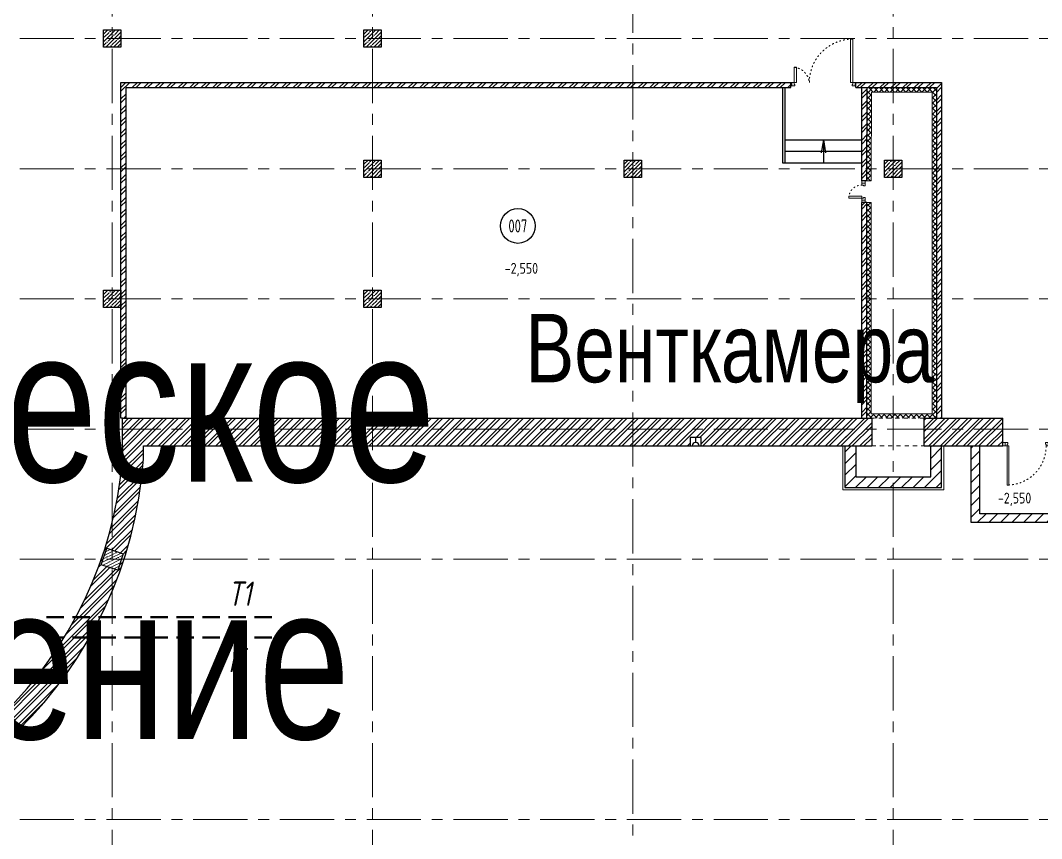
# Model space of a CAD drawing. Header units: millimetres. Extents: x -248073 to 8952771, y -150083 to 710860.
# Drawn here: x 21453 to 44994, y -69044 to -50186 of the extents above; entities that cross this region are included whole.
import ezdxf
from ezdxf import colors
from ezdxf.entities.mleader import LeaderData, LeaderLine
from ezdxf.enums import TextEntityAlignment as Align
from ezdxf.math import Vec2, Vec3

# ---------------------------------------------------------------- set-up
doc = ezdxf.new("R2018")
doc.units = ezdxf.units.MM
for name, pattern in [('ACAD_ISO03W100', [30, 12, -18]), ('CENTER', [2, 1.25, -0.25, 0.25, -0.25]), ('HIDDEN', [6, 4, -2]), ('Штрих', [6.350000000000002, 3.175000000000001, -3.175000000000001])]:
    doc.linetypes.add(name, pattern=pattern)
for name, color, linetype, lineweight in [('АР штриховка стен', 250, 'Continuous', 9), ('АР_Двери', 5, 'Continuous', 18), ('АР_Колонны', 5, 'Continuous', 30), ('АР_Колонны Штрих', 250, 'Continuous', 5), ('АР_Маркер экспликации', 239, 'Continuous', 13), ('АР_МосжилНии_Стены', 202, 'Continuous', 30), ('АР_Номер помещения', 1, 'Continuous', 25), ('АР_Оси', 193, 'Continuous', 9), ('АР_Отметки', 250, 'Continuous', 15), ('АР_Перегородки кирпич', 244, 'Continuous', 30), ('АР_Перегородки_кирпич_Штрих', 244, 'Continuous', 5), ('АР_Сети', 250, 'Continuous', 30), ('АР_Сущ Несущая стена', 202, 'Continuous', 30), ('АР_Утеплитель', 250, 'Continuous', 9), ('АР_Штриховка кирпич', 250, 'Continuous', 9), ('АР_Штриховка монолит', 250, 'Continuous', 9), ('Подвал', 250, 'Continuous', 30)]:
    doc.layers.add(name, color=color, linetype=linetype, lineweight=lineweight)
doc.layers.add('АР_Названия помещений', color=124, linetype='Continuous', lineweight=5, plot=False)
doc.styles.add('ISOCPEUR', font='', dxfattribs={"width": 0.7})
doc.styles.get("Standard").update_dxf_attribs({"font": 'arial.ttf'})
doc.styles.add('М2', font='isocpeui.ttf', dxfattribs={"width": 0.8})
doc.styles.get('ISOCPEUR').set_extended_font_data('ISOCPEUR')
pattern_1 = [(45, (-951809.7116612458, -10778.82302626967), (-132.5825214724777, 132.5825214724777), []), (45, (-951721.3233137458, -10778.82302626967), (-132.5825214724777, 132.5825214724777), [])]

# ---------------------------------------------------------------- blocks, each defined once
blk = doc.blocks.new('*U269')
at = {"color": 8}
for points in [[(-55, -80), (-55, 0), (-115, 0), (-115, -40), (-100, -40), (-100, -80), (-55, -80)], [(0, 0), (0, -80), (-55, -80), (-55, 0), (0, 0)], [(-1100, -1.70530256582424e-13), (-1100, -80.00000000000017), (-1045, -80.00000000000017), (-1045, -1.70530256582424e-13), (-1100, -1.70530256582424e-13)], [(-1045, -80.00000000000017), (-1045, -1.70530256582424e-13), (-985, -1.70530256582424e-13), (-985, -40.00000000000017), (-1000, -40.00000000000017), (-1000, -80.00000000000017), (-1045, -80.00000000000017)]]:
    blk.add_lwpolyline(points, dxfattribs=at)
blk.add_lwpolyline([(-100, -80), (-99.99999999999989, -980), (-139.9999999999999, -980), (-140, -80)], close=True, dxfattribs=at)
at = {"color": 8, "linetype": 'ACAD_ISO03W100', "ltscale": 3}
blk.add_arc((-100, -80), 900.0000000000003, 180, 270, dxfattribs=at)
blk = doc.blocks.new('*U334')
at = {"color": 8}
for points in [[(0, 0), (0, -80), (55, -80), (55, 0), (0, 0)], [(55, -80), (55, 0), (115, 0), (115, -40), (100, -40), (100, -80), (55, -80)], [(445, -79.99999999999982), (445, 1.84741111297626e-13), (385, 1.84741111297626e-13), (385, -39.99999999999982), (400, -39.99999999999982), (400, -79.99999999999982), (445, -79.99999999999982)], [(500, 1.84741111297626e-13), (500, -79.99999999999982), (445, -79.99999999999982), (445, 1.84741111297626e-13), (500, 1.84741111297626e-13)]]:
    blk.add_lwpolyline(points, dxfattribs=at)
blk.add_lwpolyline([(100, -80), (100.0000000000003, -380), (140.0000000000003, -380), (140, -80)], close=True, dxfattribs=at)
at = {"color": 8, "linetype": 'ACAD_ISO03W100', "ltscale": 3}
blk.add_arc((100, -80), 300.0000000000001, 270, 7.016709298534877e-15, dxfattribs=at)
blk = doc.blocks.new('*U299')
at = {"layer": 'АР_Номер помещения', "color": 8}
blk.add_circle((-19676.31627047091, 194.2580602677858), 400, dxfattribs=at)
at = {"color": 8, "style": 'ISOCPEUR', "width": 0.7, "flags": 1}
blk.add_attdef('КАТЕГОРИЯ', (-499.1655280450395, -2092.186355050572), '', height=250, dxfattribs=at)
at = {"layer": 'АР_Номер помещения', "color": 8, "style": 'ISOCPEUR', "width": 0.7}
blk.add_attdef('НОМЕР_ПОМЕЩЕНИЯ', text='', height=300, dxfattribs=at).set_placement((-19676.31627047382, 194.2580602677858), align=Align.MIDDLE_CENTER)
blk = doc.blocks.new('*U300')
at = {"color": 8, "style": 'ISOCPEUR', "width": 0.7, "flags": 1}
blk.add_attdef('КАТЕГОРИЯ', (-499.1655280450395, -2092.186355050572), '', height=250, dxfattribs=at)
at = {"layer": 'АР_Номер помещения', "color": 8, "style": 'ISOCPEUR', "width": 0.7}
blk.add_attdef('НОМЕР_ПОМЕЩЕНИЯ', text='', height=300, dxfattribs=at).set_placement((-11974.07101150777, -849.2380251303753), align=Align.MIDDLE_CENTER)
blk = doc.blocks.new('_DotSmall')
at = {"color": 8, "linetype": 'ByBlock', "const_width": 0.5}
blk.add_lwpolyline([(-0.0625, 0, 1), (0.0625, 0, 1)], format="xyb", close=True, dxfattribs=at)
blk = doc.blocks.new('Полуторная_на лестницу')
at = {"color": 8}
for points in [[(75.00000000005775, 79.9999999999709), (75.00000000005798, 1079.999999999971), (124.8572721536036, 1079.999999999971), (124.8572721536034, 79.9999999999709)], [(1375.142727846512, 430.0000000000291), (1375.142727846512, 80), (1425.000000000058, 80), (1425.000000000058, 430.0000000000291)]]:
    blk.add_lwpolyline(points, close=True, dxfattribs=at)
for points in [[(5.775291356258094e-11, 0), (5.775291356258094e-11, 80), (20.00000000005775, 80), (20.00000000005775, 0), (5.775291356258094e-11, 0)], [(20.00000000005775, 80), (20.00000000005775, 0), (90.00000000005775, 0), (90.00000000005775, 30), (75.00000000005775, 30), (75.00000000005775, 80), (20.00000000005775, 80)], [(1480.000000000058, 80), (1480.000000000058, 0), (1410.000000000058, 0), (1410.000000000058, 30), (1425.000000000058, 30), (1425.000000000058, 80), (1480.000000000058, 80)], [(1500.000000000058, 0), (1500.000000000058, 80), (1480.000000000058, 80), (1480.000000000058, 0), (1500.000000000058, 0)]]:
    blk.add_lwpolyline(points, dxfattribs=at)
at = {"color": 8, "linetype": 'ACAD_ISO03W100', "ltscale": 3}
for centre, radius, start, end in [((75.00000000005775, 80), 1000, 0, 90), ((1465.395385690272, 39.60461430981795), 392.4797375066257, 95.90754327289797, 174.0924567271067)]:
    blk.add_arc(centre, radius, start, end, dxfattribs=at)

msp = doc.modelspace()

# ---------------------------------------------------------------- hatches: boundary and pattern name
at = {"layer": 'АР_Колонны Штрих', "ltscale": 100}
h = msp.add_hatch(dxfattribs=at)
h.set_pattern_fill('ANSI35', color=8, scale=500)
h.set_pattern_definition([(45, (-933682.1608732027, -10533.52534616733), (-88.38834764831844, 88.38834764831844), []), (45, (-933593.7725257027, -10533.52534616733), (-88.38834764831844, 88.38834764831844), [156.25, -31.25, 0, -31.25])])
h.paths.add_polyline_path([(23769.93839202879, -50405), (23369.93839202879, -50405), (23369.93839202879, -50805), (23769.93839202879, -50805)])
h = msp.add_hatch(dxfattribs=at)
h.set_pattern_fill('ANSI35', color=8, scale=500)
h.set_pattern_definition([(45, (-927682.1608732027, -10533.52534616733), (-88.38834764831844, 88.38834764831844), []), (45, (-927593.7725257027, -10533.52534616733), (-88.38834764831844, 88.38834764831844), [156.25, -31.25, 0, -31.25])])
h.paths.add_polyline_path([(29769.93839202891, -50405), (29369.93839202891, -50405), (29369.93839202891, -50805), (29769.93839202891, -50805)])
h = msp.add_hatch(dxfattribs=at)
h.set_pattern_fill('ANSI35', color=8, scale=500)
h.set_pattern_definition([(45, (-927682.1608732027, -13533.52534616733), (-88.38834764831844, 88.38834764831844), []), (45, (-927593.7725257027, -13533.52534616733), (-88.38834764831844, 88.38834764831844), [156.25, -31.25, 0, -31.25])])
h.paths.add_polyline_path([(29769.93839202891, -53405.00000000003), (29369.93839202891, -53405.00000000003), (29369.93839202891, -53805.00000000001), (29769.93839202891, -53805.00000000001)])
h = msp.add_hatch(dxfattribs=at)
h.set_pattern_fill('ANSI35', color=8, scale=500)
h.set_pattern_definition([(45, (-921682.1608732027, -13533.52534616733), (-88.38834764831844, 88.38834764831844), []), (45, (-921593.7725257027, -13533.52534616733), (-88.38834764831844, 88.38834764831844), [156.25, -31.25, 0, -31.25])])
h.paths.add_polyline_path([(35769.93839202891, -53405.00000000003), (35369.93839202891, -53405.00000000003), (35369.93839202891, -53805.00000000001), (35769.93839202891, -53805.00000000001)])
h = msp.add_hatch(dxfattribs=at)
h.set_pattern_fill('ANSI35', color=8, scale=500)
h.set_pattern_definition([(45, (-915682.1608732027, -13533.52534616733), (-88.38834764831844, 88.38834764831844), []), (45, (-915593.7725257027, -13533.52534616733), (-88.38834764831844, 88.38834764831844), [156.25, -31.25, 0, -31.25])])
h.paths.add_polyline_path([(41769.93839202903, -53405.00000000003), (41369.93839202903, -53405.00000000003), (41369.93839202903, -53805.00000000001), (41769.93839202903, -53805.00000000001)])
h = msp.add_hatch(dxfattribs=at)
h.set_pattern_fill('ANSI35', color=8, scale=500)
h.set_pattern_definition([(45, (-933682.1608732027, -16533.52534616733), (-88.38834764831844, 88.38834764831844), []), (45, (-933593.7725257027, -16533.52534616733), (-88.38834764831844, 88.38834764831844), [156.25, -31.25, 0, -31.25])])
h.paths.add_polyline_path([(23769.93839202879, -56405.00000000001), (23369.93839202879, -56405.00000000001), (23369.93839202879, -56805), (23769.93839202879, -56805)])
h = msp.add_hatch(dxfattribs=at)
h.set_pattern_fill('ANSI35', color=8, scale=500)
h.set_pattern_definition([(45, (-927682.1608732027, -16533.52534616733), (-88.38834764831844, 88.38834764831844), []), (45, (-927593.7725257027, -16533.52534616733), (-88.38834764831844, 88.38834764831844), [156.25, -31.25, 0, -31.25])])
h.paths.add_polyline_path([(29769.93839202891, -56405.00000000001), (29369.93839202891, -56405.00000000001), (29369.93839202891, -56805), (29769.93839202891, -56805)])
h = msp.add_hatch(dxfattribs=at)
h.set_pattern_fill('ANSI35', color=8, scale=500, angle=161.5398319781508)
h.set_pattern_definition([(206.5398319781508, (918877.2445607446, -403723.9413526353), (55.8524828572085, -111.8279936272007), []), (206.5398319781508, (918793.4043226431, -403695.9535972973), (55.8524828572085, -111.8279936272007), [156.25, -31.25, 0, -31.25])])
h.paths.add_polyline_path([(23316.90052764391, -62731.37974199827), (23696.31813402695, -62858.03786438497), (23822.97625641368, -62478.6202580019), (23443.55865003064, -62351.96213561521)])
at = {"layer": 'АР_Перегородки_кирпич_Штрих', "ltscale": 100}
h = msp.add_hatch(dxfattribs=at)
h.set_pattern_fill('ANSI32', color=8, scale=500)
h.set_pattern_definition([(45, (331452.7443843869, -175205.6824583525), (-132.5825214724777, 132.5825214724777), []), (45, (331541.1327318869, -175205.6824583525), (-132.5825214724777, 132.5825214724777), [])])
h.paths.add_polyline_path([(42689.93839202903, -51615.73339461122), (41569.93839202903, -51615.73339461122), (41569.93839202903, -51735.73339461122), (42569.93839202903, -51735.73339461122), (42569.43234969804, -53605.00000000004), (42689.42550905928, -53605.00000000004)])
h.paths.add_polyline_path([(42689.42550905928, -53605.00000000004), (42569.43234969804, -53605.00000000004), (42568.63901396323, -56535.49791518113), (42569.93839202897, -59355.00000000001), (42687.94301442133, -59355.00000000001), (42688.65203359601, -56655.49791518113)])
h.paths.add_polyline_path([(40715.8531012818, -51615.73339461122), (40715.8531012818, -51735.73339461123), (40849.93839202903, -51735.73339461122), (40849.42361549905, -53880.2278825572), (40969.42361549917, -53880.2278825572), (40969.93839202903, -51735.73339461122), (41569.93839202903, -51735.73339461122), (41569.93839202903, -51615.73339461122)])
h.paths.add_polyline_path([(23889.58952615072, -59209.34632406733), (23890.88827476144, -51735.76194830812), (39215.8531012818, -51735.73339461122), (39215.8531012818, -51615.73339461122), (23770.88828739279, -51615.73339461122), (23769.58829250315, -59209.34632406733)])
h.paths.add_polyline_path([(23769.68488859042, -58783.3348878151), (23809.58890932694, -58783.33488781509), (23809.58890932688, -58743.33488781507), (23769.69160435884, -58743.33488781509)], flags=16)
h.paths.add_polyline_path([(23889.58890932699, -59213.40898542883), (23769.66809916944, -59213.40898542885), (23769.58890932699, -59355.00000000455), (23889.58890932682, -59355.00000000003)])
h = msp.add_hatch(dxfattribs=at)
h.set_pattern_fill('ANSI32', color=8, scale=500)
h.set_pattern_definition([(45, (346742.0095184791, -175205.6824583525), (-132.5825214724777, 132.5825214724777), []), (45, (346830.3978659791, -175205.6824583525), (-132.5825214724777, 132.5825214724777), [])])
h.paths.add_polyline_path([(40969.0742211098, -56605.00000000004), (40849.15289845463, -56605.00000000004), (40849.15289845463, -59355), (40968.63901396323, -59355)])
h.paths.add_polyline_path([(40969.34717861953, -54880.22788255721), (40969.15289845451, -54880.22788255721), (40969.15289845451, -56605.00000000004), (40968.97827169433, -56605.00069428631), (40969.32752521464, -54880.25685424528), (40969.42361549917, -54880.22788255721), (40969.34717861953, -54880.22788255721), (40969.0742211098, -56605.00000000004), (40969.15289845451, -56605.00000000004), (40969.15289845451, -54380.22788255721), (40849.15289845463, -54380.2278825572), (40849.15289845463, -56605.00000000004), (40969.0742211098, -56605.00000000004)])
at = {"layer": 'АР_Утеплитель', "ltscale": 100}
h = msp.add_hatch(dxfattribs=at)
h.set_pattern_fill('ANSI37', color=8, scale=700, angle=270)
h.set_pattern_definition([(315, (76882.0833035761, 924864.4772547435), (61.87184335382292, 61.8718433538229), []), (44.99999999999999, (76882.0833035761, 924864.4772547435), (-61.87184335382289, 61.87184335382292), [])])
h.paths.add_polyline_path([(40969.49762524705, -53880.25191494013), (40969.93839203124, -51735.73339461125), (42569.27557201491, -51735.60373385559), (42568.63901396323, -59355), (40968.63901396323, -59355), (40969.56485946471, -54380.22792245694), (41069.28822961467, -54380.25609310769), (41068.60527574271, -59255), (42468.67275218369, -59255), (42469.8427077012, -51835.61680893804), (41069.796230615, -51835.71358029559), (41069.35546383221, -53880.23210062447)])
at = {"layer": 'АР_Штриховка кирпич', "ltscale": 100}
h = msp.add_hatch(dxfattribs=at)
h.set_pattern_fill('ANSI32', color=8, scale=500)
h.set_pattern_definition(pattern_1)
h.paths.add_polyline_path([(23822.97625641362, -62478.6202580019), (23780.78785882768, -62605.00000000001), (23569.93839202879, -62605), (23569.93839202879, -62394.1505332012)])
h.paths.add_polyline_path([(23359.08892522991, -62605), (23443.55865003058, -62351.96213561519), (23569.93839202879, -62394.15053320116), (23569.93839202879, -62605.00000000001)])
h.paths.add_polyline_path([(23696.31813402695, -62858.03786438495), (23569.93839202868, -62815.84946679896), (23569.93839202879, -62604.99999999999), (23780.78785882774, -62604.99999999999)])
h.paths.add_polyline_path([(23569.93839202879, -62815.849466799), (23316.90052764385, -62731.37974199824), (23359.08892522985, -62605), (23569.93839202885, -62605)])
edge = h.paths.add_edge_path()
edge.add_line((24674.93839202879, -59355.00000000444), (23804.93839202856, -59354.99999989175))
edge.add_arc((-1130362.658515156, -59825.00000091475), 1154167.692603855, -0.023331979608315123, 0.023331979695626615, ccw=False)
edge.add_arc((14520.70423172874, -59541.48346722224), 9314.761999561275, 321.6827198932687, 355.3599948240872, ccw=False)
edge.add_line((21828.96787875588, -65316.78203734069), (22365.5418389932, -65446.74347826313))
edge.add_arc((14568.18742090522, -59600.01325977159), 9745.921719832271, 323.1361487127608, 355.9107374150291)
edge.add_line((24289.29762499087, -60295.00000001938), (24289.29762499133, -59995.00000001233))
edge.add_line((24289.29762499133, -59995.00000001233), (24674.93839202879, -59995.00000000007))
edge.add_line((24674.93839202879, -59995.00000000007), (24674.93839202879, -59355.00000000444))
h = msp.add_hatch(dxfattribs=at)
h.set_pattern_fill('ANSI32', color=8, scale=500)
h.set_pattern_definition(pattern_1)
h.paths.add_polyline_path([(37145.09972947289, -59795.44545824011), (37145.09972947289, -59995.00000000007), (40500.08836819127, -59995.00000000009), (40500.08836819127, -59355.00000000009), (24621.99876716465, -59355.00000000006), (24621.99876716465, -59995.00000000006), (36894.7770545847, -59995.00000000007), (36894.7770545847, -59795.44545824009)])
h = msp.add_hatch(dxfattribs=at)
h.set_pattern_fill('ANSI32', color=8, scale=500)
h.set_pattern_definition(pattern_1)
h.paths.add_polyline_path([(41077.43839247915, -59995.0000000001), (41077.43839247903, -59355.00000000006), (40474.93839202879, -59355.00000000006), (40474.93839202879, -59995.00000000009)])
h.paths.add_polyline_path([(42287.43839202879, -59355.00000000007), (42287.43839278666, -59995.00000000013), (44099.93839202879, -59995.00000000012), (44099.93839202879, -59355.00000000009)])
h = msp.add_hatch(dxfattribs=at)
h.set_pattern_fill('ANSI32', color=8, scale=500)
h.set_pattern_definition([(45, (-951676.6640748574, -10382.89108911529), (-132.5825214724777, 132.5825214724777), []), (45, (-951588.2757273574, -10382.89108911529), (-132.5825214724777, 132.5825214724777), [])])
h.paths.add_polyline_path([(17959.81722265633, -72830.00000000006), (17449.81722265633, -73340.00000000006), (17449.81722265627, -75490), (15729.97333646892, -75490), (15729.97333646897, -76269.99999999994), (17060.00828091055, -76270), (17060.00828091044, -81990.32754838857), (17569.93839202845, -81990.32754838857), (17569.93839202856, -76270.00000000006), (20569.93839202868, -76270), (20569.97333646903, -78048.57383975643), (21079.97333646787, -78048.57383975643), (21079.9733364681, -75759.84456707793), (17959.81722265627, -75760)])
h.paths.add_polyline_path([(17569.93839202856, -68394.18086616776), (17569.93839202856, -68605.00000000001), (17359.11925819627, -68605), (17316.95505756541, -68478.51113691751)], flags=16)
h.paths.add_polyline_path([(17696.42725511111, -68352.01666553691), (17780.7575258608, -68605.00000000004), (17569.93839202856, -68605.00000000003), (17569.93839202856, -68394.18086616778)], flags=16)
h.paths.add_polyline_path([(17569.93839202862, -68815.81913383231), (17443.44952894608, -68857.98333446315), (17359.11925819633, -68605.00000000004), (17569.93839202862, -68605.00000000001)], flags=16)
h.paths.add_polyline_path([(17569.93839202856, -68815.81913383228), (17569.93839202856, -68605.00000000001), (17780.7575258608, -68605), (17822.92172649171, -68731.4888630825)], flags=16)
h.paths.add_polyline_path([(14640.90340292477, -70651.30850444443), (14829.81722265651, -70651.30850444443), (14829.81722265651, -71731.19346267534), (14640.90340292483, -71731.19346267532)], flags=17)
edge = h.paths.add_edge_path()
edge.add_line((14319.81722265616, -70586.30850444445), (14640.90340292471, -70586.30850444443))
edge.add_line((14640.90340292471, -70586.30850444443), (14640.90340292477, -71796.19346267532))
edge.add_line((14640.90340292477, -71796.19346267532), (14319.81722265627, -71796.19346267536))
edge.add_line((14319.81722265627, -71796.19346267536), (14319.81722265645, -76270.19269853603))
edge.add_line((14319.81722265645, -76270.19269853603), (15730.04670647875, -76269.96330422716))
edge.add_line((15730.04670647875, -76269.96330422716), (15729.8999664592, -75490.03669577278))
edge.add_line((15729.8999664592, -75490.03669577278), (15099.81722265633, -75490.11930699048))
edge.add_line((15099.81722265633, -75490.11930699047), (15099.81722265633, -73340.00000000001))
edge.add_line((15099.81722265633, -73340.00000000003), (17449.81722265633, -73340.00000000004))
edge.add_line((17449.81722265633, -73340.00000000006), (17959.81722265633, -72830.00000000006))
edge.add_line((17959.81722265633, -72830.00000000006), (14830.24560804118, -72830.00000000004))
edge.add_line((14830.24560804118, -72830.00000000003), (14829.81722265633, -69329.73895656693))
edge.add_line((14829.81722265633, -69329.73895656693), (15129.81722269184, -69329.73895656486))
edge.add_arc((14568.18742090551, -59600.01325977144), 9745.92171983219, 273.3036233390724, 293.0807652531338)
edge.add_arc((14568.18742090487, -59600.01325977076), 9745.92171983306, 293.0807652531357, 323.7250383778538)
edge.add_line((22425.22199879348, -65366.29436729374), (21832.51272751827, -65312.29343024905))
edge.add_arc((14520.70423180622, -59541.48346732218), 9314.761999438475, 273.74937375992903, 321.7179014208314, ccw=False)
edge.add_line((15129.81722265633, -68836.30850443614), (14829.81722279027, -68836.30850444452))
edge.add_line((14829.81722279027, -68836.30850444452), (14829.81722265633, -68605.00000000001))
edge.add_line((14829.81722265633, -68605.00000000001), (14319.81722265616, -68605.00000000001))
edge.add_line((14319.81722265616, -68605.00000000001), (14319.81722265616, -70586.30850444445))
at = {"layer": 'АР_Штриховка монолит', "ltscale": 100}
h = msp.add_hatch(dxfattribs=at)
h.set_pattern_fill('ANSI31', color=8, scale=1500)
h.set_pattern_definition([(45, (346742.0095184791, -175205.6824583525), (-132.5825214724777, 132.5825214724777), [])])
h.paths.add_polyline_path([(42439.93839202879, -60703.39829048979), (40709.93839202879, -60703.39829048979), (40709.93839202879, -59994.99999999999), (40459.93839202879, -59994.99999999999), (40459.93839202879, -60953.39829048979), (42689.93839202879, -60953.39829048984), (42689.93839202879, -59995.00000000004), (42439.93839202879, -59994.99999999999)])
h = msp.add_hatch(dxfattribs=at)
h.set_pattern_fill('ANSI31', color=8, scale=1500)
h.set_pattern_definition([(45, (346742.0095184791, -175365.6824583525), (-132.5825214724777, 132.5825214724777), [])])
h.paths.add_polyline_path([(43570.69169898075, -61555.00000000001), (43570.69169898075, -59995.00000000001), (43370.69169898075, -59995.00000000001), (43370.69169898075, -61755.00000000001), (46160.69169898075, -61755.00000000001), (46160.69169898075, -61555.00000000001)])

# ---------------------------------------------------------------- linework, layer by layer
at = {"layer": 'АР штриховка стен', "color": 8, "ltscale": 100}
msp.add_line((38898.38502799161, -51615.73339461122), (38898.38502799172, -51615.73339461123), dxfattribs=at)
at = {"layer": 'АР_Колонны', "color": 8, "ltscale": 100}
for points in [[(23369.93839202879, -50405), (23769.93839202879, -50405), (23769.93839202879, -50805), (23369.93839202879, -50805)], [(29369.93839202891, -50405), (29769.93839202891, -50405), (29769.93839202891, -50805), (29369.93839202891, -50805)], [(29369.93839202891, -53405.00000000003), (29769.93839202891, -53405.00000000003), (29769.93839202891, -53805), (29369.93839202891, -53805)], [(35369.93839202891, -53405.00000000003), (35769.93839202891, -53405.00000000003), (35769.93839202891, -53805), (35369.93839202891, -53805)], [(41369.93839202903, -53405.00000000003), (41769.93839202903, -53405.00000000003), (41769.93839202903, -53805), (41369.93839202903, -53805)], [(23369.93839202879, -56405.00000000001), (23769.93839202879, -56405.00000000001), (23769.93839202879, -56805), (23369.93839202879, -56805)], [(29369.93839202891, -56405.00000000001), (29769.93839202891, -56405.00000000001), (29769.93839202891, -56805), (29369.93839202891, -56805)], [(23696.31813402695, -62858.03786438497), (23316.90052764391, -62731.37974199827), (23443.55865003064, -62351.96213561521), (23822.97625641368, -62478.6202580019)]]:
    msp.add_lwpolyline(points, close=True, dxfattribs=at)
at = {"layer": 'АР_МосжилНии_Стены', "color": 8, "ltscale": 100}
for p, q in [((23804.93839202879, -59355.00000000004), (24674.93839202879, -59355.00000000003)), ((23804.93839202885, -59995.00000000003), (23804.93839202879, -59355.00000000453)), ((24567.33164894569, -59355.00000000001), (40533.60591111111, -59355)), ((40474.93839202879, -59355), (41077.43839247909, -59355)), ((42287.43839202879, -59355.00000000001), (44099.93839202879, -59355.00000000001)), ((44099.93839202879, -59995.00000000004), (44099.93839202879, -59355.00000000001)), ((24289.29762499133, -59995.00000000003), (24739.93839202891, -59995.00000000006)), ((24502.33164894569, -59995.00000000003), (40954.82020188647, -59995.00000000001)), ((40766.15268280421, -59995.00000000003), (41077.43839247909, -59995.00000000003)), ((42287.4383927866, -59995.00000000003), (44099.93839202879, -59995.00000000003))]:
    msp.add_line(p, q, dxfattribs=at)
for points in [[(23804.93839202891, -59995.0000000103), (23804.93839202891, -60295.00000001233)], [(24289.29762499133, -60295.00000001234), (24289.29762499133, -59995.00000001233)], [(40459.93839202879, -59994.99999999999), (40459.93839202879, -60953.39829048979), (42689.93839202879, -60953.39829048984), (42689.93839202879, -59995.00000000004)], [(40709.93839202879, -59994.99999999999), (40709.93839202879, -60703.39829048979), (42439.93839202879, -60703.39829048984), (42439.93839202879, -59995.00000000004)], [(46160.69169898075, -61755.00000000001), (43370.69169898075, -61755.00000000001), (43370.69169898075, -59995.00000000003)], [(46160.69169898075, -61555.00000000001), (43570.69169898075, -61555.00000000001), (43570.69169898075, -59995.00000000003)]]:
    msp.add_lwpolyline(points, dxfattribs=at)
msp.add_lwpolyline([(36894.7770545847, -59995.00000000001), (37145.09972947289, -59995.00000000001), (37145.09972947289, -59795.44545824011), (36894.7770545847, -59795.44545824011)], close=True, dxfattribs=at)
for centre, radius, start, end in [((14520.70423173008, -59541.48346722258), 9314.761999559945, 273.7493737591013, 355.3599948244153), ((14568.18742090557, -59600.01325977173), 9745.921719831898, 273.3036233407613, 355.9107374146406)]:
    msp.add_arc(centre, radius, start, end, dxfattribs=at)
at = {"layer": 'АР_Оси', "color": 8, "linetype": 'CENTER', "ltscale": 1000}
for p, q in [((23569.93839202879, -40842.53109389989), (23569.93839202879, -96574.8796575903)), ((29569.93839202891, -40842.53109389989), (29569.93839202891, -96574.8796575903)), ((41569.93839202903, -40842.53109389989), (41569.93839202903, -96574.8796575903)), ((35569.93839202891, -41220.73385476909), (35569.93839202891, -96953.0824184595)), ((-12563.75553944497, -50605), (70614.64651527419, -50605.00000000006)), ((-12563.75553944497, -53605), (70614.64651527419, -53605.00000000006)), ((-12563.75553944497, -56605), (70614.64651527419, -56605.00000000006)), ((-12563.75553944497, -59605), (70614.64651527419, -59605.00000000006)), ((-12563.75553944497, -62605), (70614.64651527419, -62605.00000000006)), ((-12563.75553944497, -68605), (70614.64651527419, -68605.00000000006))]:
    msp.add_line(p, q, dxfattribs=at)
at = {"layer": 'АР_Перегородки кирпич', "color": 8, "linetype": 'Continuous', "ltscale": 100}
for p, q in [((23769.58890932699, -54673.02996512121, 1.961751612303354), (23770.88828739279, -51615.73339461122, 1.961751612303354)), ((23770.88828739279, -51615.73339461122, 1.961751612303354), (39215.8531012818, -51615.73339461122, 1.961751612303354)), ((23889.58890932699, -54673.02996512121, 1.961751612303354), (23890.88828739279, -51735.73339461122, 1.961751612303354)), ((23890.88828739279, -51735.73339461122, 1.961751612303354), (39215.8531012818, -51735.73339461122, 1.961751612303354)), ((39215.8531012818, -51735.73339461122, 1.961751612303354), (39215.8531012818, -51615.73339461122, 1.961751612303354)), ((40715.8531012818, -51615.73339461119, 1.961751612303354), (42689.93839202903, -51615.73339461122, 1.961751612303354)), ((40715.8531012818, -51735.73339461122, 1.961751612303354), (40715.8531012818, -51615.73339461122, 1.961751612303354)), ((40849.42361549905, -53880.2278825572, 1.961751612303354), (40849.93839202903, -51735.73339461122, 1.961751612303354)), ((40969.42361549917, -53880.2278825572, 1.961751612303354), (40969.93839202903, -51735.73339461122, 1.961751612303354)), ((42569.93839202903, -51735.73339461122, 1.961751612303354), (42569.93839202897, -59355)), ((42689.93839202903, -51615.73339461122, 1.961751612303354), (42687.94301442133, -59355.00000000001, 1.961751612303354)), ((40969.42361549917, -53880.22788255721, 1.961751612303354), (40849.42361549905, -53880.2278825572, 1.961751612303354)), ((40849.15289845463, -59354.99999999997), (40849.15289845463, -54380.2278825572, 1.961751612303354)), ((40969.42361549917, -54380.22788255721, 1.961751612303354), (40849.15289845463, -54380.2278825572, 1.961751612303354)), ((40969.15289845451, -59354.99999999997), (40969.15289845451, -54380.22788255721, 1.961751612303354)), ((23769.58890932699, -59355.00000000455, 1.961751612303354), (23769.58890932699, -54635.49791518113, 1.961751612303354)), ((23889.58890932682, -59355.00000000004, 1.961751612303354), (23889.58890932699, -54635.49791518113, 1.961751612303354)), ((23804.93839202879, -59355.00000000453), (23769.58890932699, -59355.00000000455, 1.961751612307125))]:
    msp.add_line(p, q, dxfattribs=at)
at = {"layer": 'АР_Перегородки кирпич', "color": 8, "linetype": 'Continuous', "ltscale": 100, "elevation": 1.961751612303354}
msp.add_lwpolyline([(40715.8531012818, -51735.73339461122), (42569.93839202903, -51735.73339461122)], dxfattribs=at)
at = {"layer": 'АР_Сети', "color": 8, "linetype": 'HIDDEN', "lineweight": 50, "ltscale": 100}
for p, q in [((27251.23342712515, -63941.44696612423), (21921.16263089364, -63941.44696612423)), ((27251.23342712515, -64410.49049885641), (21921.16263089364, -64410.49049885641))]:
    msp.add_line(p, q, dxfattribs=at)
at = {"layer": 'АР_Сущ Несущая стена', "color": 8, "ltscale": 100}
for points in [[(41077.43839247909, -59355), (41077.43839247909, -59994.99999999983)], [(42287.4383927866, -59994.99999999983), (42287.43839202879, -59355)]]:
    msp.add_lwpolyline(points, dxfattribs=at)
at = {"layer": 'АР_Сущ Несущая стена', "color": 8, "linetype": 'Штрих', "lineweight": 9, "ltscale": 30}
msp.add_lwpolyline([(41077.43839247909, -59995.00000000003), (42287.43839202879, -59995.00000000003), (42287.43839202879, -59355.00000000001), (41077.43839247909, -59355.00000000001)], close=True, dxfattribs=at)
at = {"layer": 'АР_Утеплитель', "color": 8, "ltscale": 100}
for p, q in [((40849.42362363625, -53880.19398400511, 1.961751612303354), (41069.42947358004, -53880.25613300739, 1.961751612303354)), ((40969.42361549917, -54380.22788255721, 1.961751612303354), (41069.62612949725, -54380.25618856034, 1.961751612303354))]:
    msp.add_line(p, q, dxfattribs=at)
at = {"layer": 'АР_Утеплитель', "color": 8, "ltscale": 100, "elevation": 1.961751612303354}
for points in [[(40969.42361549917, -53880.22788255721), (40969.93839202903, -51735.73339461122), (42569.93839202903, -51735.73339461122), (42568.63901396323, -59355), (42287.43839202879, -59355)], [(41069.42947358004, -53880.25613300739), (41069.93839202903, -51835.73339461122), (42469.93839202903, -51835.73339461122), (42468.63901396323, -59255), (41068.63901396323, -59255), (41069.62612949725, -54380.25618856034)], [(40969.50543576013, -53880.22790567046), (40969.54919534811, -53603.71850562253)], [(41077.43839247909, -59355), (40968.63901396323, -59355), (40969.42630719166, -54380.22788255721)]]:
    msp.add_lwpolyline(points, dxfattribs=at)
at = {"layer": 'АР_Утеплитель', "color": 8, "ltscale": 0.25}
msp.add_lwpolyline([(40409.93839202879, -59994.99999999999), (40409.93839202879, -61003.39829048979), (42739.93839202879, -61003.39829048984), (42739.93839202879, -59995.00000000004)], dxfattribs=at)
at = {"layer": 'Подвал', "color": 8, "lineweight": 25, "ltscale": 100}
for p, q in [((39032.70255458367, -53478.74612822004, 1.961751612303354), (39032.70255458367, -51736.60523646291, 1.961751612303354)), ((39082.70255458367, -53478.74612822004, 1.961751612303354), (39082.70255458367, -51736.60523646291, 1.961751612303354)), ((39082.70255458367, -52939.7684161681, 1.961751612303354), (40849.64936868398, -52939.7684161681, 1.961751612303354)), ((40849.58495018823, -53208.12779330339, 1.961751612303354), (39082.70255458372, -53208.12779330339, 1.961751612303354)), ((40849.51998943969, -53478.74612822004, 1.961751612303354), (39032.70255458367, -53478.74612822008, 1.961751612303354))]:
    msp.add_line(p, q, dxfattribs=at)
at = {"layer": 'Подвал', "color": 8, "ltscale": 100}
msp.add_line((37019.93839202879, -59914.2700117722), (37019.93839202879, -59795.44545824011), dxfattribs=at)
at = {"layer": 'Подвал', "color": 8, "lineweight": 25, "ltscale": 100, "elevation": 1.961751612303354}
for points in [[(39966.17596163379, -52939.7684161681), (39915.89793868514, -53240.21854885649)], [(39966.17596163379, -52939.7684161681), (40016.45398458245, -53240.21854885649)], [(39966.17596163379, -52939.7684161681), (39966.17596163379, -53478.74612822004)]]:
    msp.add_lwpolyline(points, dxfattribs=at)
at = {"layer": 'Подвал', "color": 8, "ltscale": 100}
msp.add_arc((37019.93839202879, -59995.00000000001), 80.72998822781665, 0, 180, dxfattribs=at)

# ---------------------------------------------------------------- block references
at = {"layer": 'АР_Двери', "color": 8, "xscale": -1}
for name, p in [('Полуторная_на лестницу', (40715.85310128203, -51695.73339461116, 1.961751612303487)), ('*U269', (44099.93839202879, -59915.00000000004))]:
    msp.add_blockref(name, p, dxfattribs=at)
at = {"layer": 'АР_Двери', "color": 8, "xscale": -1, "rotation": 270}
msp.add_blockref('*U334', (40929.4236155001, -54380.2278825572, 1.961751612303354), dxfattribs=at)
at = {"layer": 'АР_Маркер экспликации', "color": 8}
ref = msp.add_blockref('*U299', (52596.78955414455, -55118.16335751572, 1.961751612303354), dxfattribs=at)
ref.add_attrib('НОМЕР_ПОМЕЩЕНИЯ', '007', dxfattribs={"layer": 'АР_Номер помещения', "color": 8, "height": 300, "style": 'ISOCPEUR', "width": 0.7}).set_placement((32920.47328367073, -54923.90529724793, 1.961751612303354), align=Align.MIDDLE_CENTER)
lines = msp.add_mtext('\\W0.8000;Венткамера', dxfattribs={"layer": 'АР_Названия помещений', "color": 8, "insert": (33095.67290684057, -56949.88444139541, 1.961751612303354), "char_height": 1576.782207337004, "width": 926.9399707174232, "attachment_point": 1})
ref.add_attrib('ИМЯ_ПОМЕЩЕНИЯ', '', (33095.67290684057, -56949.88444139541, 1.961751612303354), dxfattribs={"flags": 104}).embed_mtext(lines)
ref = msp.add_blockref('*U300', (24688.86068059364, -56987.42996290453), dxfattribs=at)
lines = msp.add_mtext('\\W0.8000;Техническое помещение для прокладки инженерных коммуникаций', dxfattribs={"layer": 'АР_Названия помещений', "color": 8, "insert": (8569.938392028445, -57266.68245835253), "char_height": 3554.348003741616, "width": 926.9399707174232, "attachment_point": 1})
ref.add_attrib('ИМЯ_ПОМЕЩЕНИЯ', '', (8569.938392028445, -57266.68245835253), dxfattribs={"flags": 104}).embed_mtext(lines)

# ---------------------------------------------------------------- texts
at = {"layer": 'АР_Сети', "color": 8, "ltscale": 10, "style": 'М2', "width": 0.8}
for s, p in [('Т1', (26242.25115274556, -63679.54806367203)), ('К', (26242.25115274556, -65206.86396194703))]:
    msp.add_text(s, height=560, dxfattribs=at).set_placement(p)

# ---------------------------------------------------------------- leaders
at = {"layer": 'АР_Отметки', "color": 8}
ml = msp.add_multileader_mtext('Standard', dxfattribs=at)
ml.set_content('{\\W0.8;-2,300}', color=8, style='ISOCPEUR')
ml.set_leader_properties(color=8, linetype='Continuous', lineweight=-1)
ml.set_arrow_properties(name='DOTSMALL')
ml.build(insert=Vec2(0, 0))
ml.multileader.update_dxf_attribs({"has_text_frame": 1, "text_left_attachment_type": 4, "text_right_attachment_type": 4, "dogleg_length": 100, "arrow_head_size": 180})
ctx = ml.context
ctx.base_point, ctx.char_height, ctx.arrow_head_size, ctx.landing_gap_size, ctx.plane_origin = Vec3(43950.66135890275, -102790.7325101639, 1.149675994230903e-08), 250, 180, 50, Vec3(43869.26790905354, -104068.851815212, 1.149675994230903e-08)
ctx.left_attachment, ctx.right_attachment = 4, 4
notes = []
notes.append((ctx, [(0, (0, 0, 0), (0, 0), (1, 0), 1, [])]))
ctx.mtext.insert, ctx.mtext.width, ctx.mtext.defined_height, ctx.mtext.line_spacing_style, ctx.mtext.flow_direction = Vec3(44000.66135890275, -102457.3991768305, 1.149675994230903e-08), 769.9889591111103, 343.8884462512117, 2, 5
ml = msp.add_multileader_mtext('Standard', dxfattribs=at)
ml.set_content('{\\W0.8;-2,550}', color=8, style='ISOCPEUR')
ml.set_leader_properties(color=8, linetype='Continuous', lineweight=-1)
ml.set_arrow_properties(name='DOTSMALL')
ml.build(insert=Vec2(0, 0))
ml.multileader.update_dxf_attribs({"has_text_frame": 1, "text_left_attachment_type": 4, "text_right_attachment_type": 4, "dogleg_length": 100, "arrow_head_size": 180})
ctx = ml.context
ctx.base_point, ctx.char_height, ctx.arrow_head_size, ctx.landing_gap_size, ctx.plane_origin = Vec3(32567.72145524749, -56108.86032079832, -1.961751612303354), 250, 180, 50, Vec3(32486.32800539827, -57376.42451292858, -1.961751612303354)
ctx.left_attachment, ctx.right_attachment = 4, 4
notes.append((ctx, [(0, (0, 0, 0), (0, 0), (1, 0), 1, [])]))
ctx.mtext.insert, ctx.mtext.width, ctx.mtext.defined_height, ctx.mtext.line_spacing_style, ctx.mtext.flow_direction = Vec3(32617.72145524749, -55775.52698746498, -1.961751612303354), 801.0864057841361, 330.709552927064, 2, 5
ml = msp.add_multileader_mtext('Standard', dxfattribs=at)
ml.set_content('{\\W0.8;-2,850}', color=8, style='ISOCPEUR')
ml.set_leader_properties(color=8, linetype='Continuous', lineweight=-1)
ml.set_arrow_properties(name='DOTSMALL')
ml.build(insert=Vec2(0, 0))
ml.multileader.update_dxf_attribs({"has_text_frame": 1, "text_left_attachment_type": 4, "text_right_attachment_type": 4, "dogleg_length": 100, "arrow_head_size": 180})
ctx = ml.context
ctx.base_point, ctx.char_height, ctx.arrow_head_size, ctx.landing_gap_size, ctx.plane_origin = Vec3(35449.54207818169, -99089.50019522019, 1.149675994230903e-08), 250, 180, 50, Vec3(35368.14862833248, -100367.6195002683, 1.149675994230903e-08)
ctx.left_attachment, ctx.right_attachment = 4, 4
notes.append((ctx, [(0, (0, 0, 0), (0, 0), (1, 0), 1, [])]))
ctx.mtext.insert, ctx.mtext.width, ctx.mtext.defined_height, ctx.mtext.line_spacing_style, ctx.mtext.flow_direction = Vec3(35499.54207818169, -98756.16686188686, 1.149675994230903e-08), 769.9889591111103, 343.8884462512117, 2, 5
ml = msp.add_multileader_mtext('Standard', dxfattribs=at)
ml.set_content('{\\W0.8;-2,300}', color=8, style='ISOCPEUR')
ml.set_leader_properties(color=8, linetype='Continuous', lineweight=-1)
ml.set_arrow_properties(name='DOTSMALL')
ml.build(insert=Vec2(0, 0))
ml.multileader.update_dxf_attribs({"has_text_frame": 1, "text_left_attachment_type": 4, "text_right_attachment_type": 4, "dogleg_length": 100, "arrow_head_size": 180})
ctx = ml.context
ctx.base_point, ctx.char_height, ctx.arrow_head_size, ctx.landing_gap_size, ctx.plane_origin = Vec3(43950.66135890275, -102790.7325101639, 1.149675994230903e-08), 250, 180, 50, Vec3(43869.26790905354, -104068.851815212, 1.149675994230903e-08)
ctx.left_attachment, ctx.right_attachment = 4, 4
notes.append((ctx, [(0, (0, 0, 0), (0, 0), (1, 0), 1, [])]))
ctx.mtext.insert, ctx.mtext.width, ctx.mtext.defined_height, ctx.mtext.line_spacing_style, ctx.mtext.flow_direction = Vec3(44000.66135890275, -102457.3991768305, 1.149675994230903e-08), 769.9889591111103, 343.8884462512117, 2, 5
ml = msp.add_multileader_mtext('Standard', dxfattribs=at)
ml.set_content('{\\W0.8;-2,850}', color=8, style='ISOCPEUR')
ml.set_leader_properties(color=8, linetype='Continuous', lineweight=-1)
ml.set_arrow_properties(name='DOTSMALL')
ml.build(insert=Vec2(0, 0))
ml.multileader.update_dxf_attribs({"has_text_frame": 1, "text_left_attachment_type": 4, "text_right_attachment_type": 4, "dogleg_length": 100, "arrow_head_size": 180})
ctx = ml.context
ctx.base_point, ctx.char_height, ctx.arrow_head_size, ctx.landing_gap_size, ctx.plane_origin = Vec3(53930.60403937486, -99310.83548877442), 250, 180, 50, Vec3(53849.21058952564, -100588.9547938226)
ctx.left_attachment, ctx.right_attachment = 4, 4
notes.append((ctx, [(0, (0, 0, 0), (0, 0), (1, 0), 1, [])]))
ctx.mtext.insert, ctx.mtext.width, ctx.mtext.defined_height, ctx.mtext.line_spacing_style, ctx.mtext.flow_direction = Vec3(53980.60403937486, -98977.50215544109), 769.9889591111103, 343.8884462512117, 2, 5
ml = msp.add_multileader_mtext('Standard', dxfattribs=at)
ml.set_content('{\\W0.8;-2,850}', color=8, style='ISOCPEUR')
ml.set_leader_properties(color=8, linetype='Continuous', lineweight=-1)
ml.set_arrow_properties(name='DOTSMALL')
ml.build(insert=Vec2(0, 0))
ml.multileader.update_dxf_attribs({"has_text_frame": 1, "text_left_attachment_type": 4, "text_right_attachment_type": 4, "dogleg_length": 100, "arrow_head_size": 180})
ctx = ml.context
ctx.base_point, ctx.char_height, ctx.arrow_head_size, ctx.landing_gap_size, ctx.plane_origin = Vec3(62921.57366739411, -109716.2963524587), 250, 180, 50, Vec3(62840.1802175449, -110994.4156575069)
ctx.left_attachment, ctx.right_attachment = 4, 4
notes.append((ctx, [(0, (0, 0, 0), (0, 0), (1, 0), 1, [])]))
ctx.mtext.insert, ctx.mtext.width, ctx.mtext.defined_height, ctx.mtext.line_spacing_style, ctx.mtext.flow_direction = Vec3(62971.57366739411, -109382.9630191254), 769.9889591111103, 343.8884462512117, 2, 5
ml = msp.add_multileader_mtext('Standard', dxfattribs=at)
ml.set_content('{\\W0.8;-2,550}', color=8, style='ISOCPEUR')
ml.set_leader_properties(color=8, linetype='Continuous', lineweight=-1)
ml.set_arrow_properties(name='DOTSMALL')
ml.build(insert=Vec2(0, 0))
ml.multileader.update_dxf_attribs({"has_text_frame": 1, "text_left_attachment_type": 4, "text_right_attachment_type": 4, "dogleg_length": 100, "arrow_head_size": 180})
ctx = ml.context
ctx.base_point, ctx.char_height, ctx.arrow_head_size, ctx.landing_gap_size, ctx.plane_origin = Vec3(33435.29049468006, -87689.26664677076), 250, 180, 50, Vec3(33353.89704483084, -88956.83083890103)
ctx.left_attachment, ctx.right_attachment = 4, 4
notes.append((ctx, [(0, (0, 0, 0), (0, 0), (1, 0), 1, [])]))
ctx.mtext.insert, ctx.mtext.width, ctx.mtext.line_spacing_style, ctx.mtext.flow_direction = Vec3(33485.29049468006, -87355.93331343743), 852.6970314602484, 2, 5
ml = msp.add_multileader_mtext('Standard', dxfattribs=at)
ml.set_content('{\\W0.8;-2,550}', color=8, style='ISOCPEUR')
ml.set_leader_properties(color=8, linetype='Continuous', lineweight=-1)
ml.set_arrow_properties(name='DOTSMALL')
ml.build(insert=Vec2(0, 0))
ml.multileader.update_dxf_attribs({"has_text_frame": 1, "text_left_attachment_type": 4, "text_right_attachment_type": 4, "dogleg_length": 100, "arrow_head_size": 180})
ctx = ml.context
ctx.base_point, ctx.char_height, ctx.arrow_head_size, ctx.landing_gap_size, ctx.plane_origin = Vec3(43937.69269752933, -61403.9050090216), 250, 180, 50, Vec3(43856.29924768012, -62671.46920115186)
ctx.left_attachment, ctx.right_attachment = 4, 4
notes.append((ctx, [(0, (0, 0, 0), (0, 0), (1, 0), 1, [])]))
ctx.mtext.insert, ctx.mtext.width, ctx.mtext.defined_height, ctx.mtext.line_spacing_style, ctx.mtext.flow_direction = Vec3(43987.69269752933, -61070.57167568826), 801.0864057841361, 330.709552927064, 2, 5
ml = msp.add_multileader_mtext('Standard', dxfattribs=at)
ml.set_content('{\\W0.8;-2,550}', color=8, style='ISOCPEUR')
ml.set_leader_properties(color=8, linetype='Continuous', lineweight=-1)
ml.set_arrow_properties(name='DOTSMALL')
ml.build(insert=Vec2(0, 0))
ml.multileader.update_dxf_attribs({"has_text_frame": 1, "text_left_attachment_type": 4, "text_right_attachment_type": 4, "dogleg_length": 100, "arrow_head_size": 180})
ctx = ml.context
ctx.base_point, ctx.char_height, ctx.arrow_head_size, ctx.landing_gap_size, ctx.plane_origin = Vec3(30922.63983989519, -90543.92285559094), 250, 180, 50, Vec3(30841.24639004597, -91811.48704772121)
ctx.left_attachment, ctx.right_attachment = 4, 4
notes.append((ctx, [(0, (0, 0, 0), (0, 0), (1, 0), 1, [])]))
ctx.mtext.insert, ctx.mtext.width, ctx.mtext.line_spacing_style, ctx.mtext.flow_direction = Vec3(30972.63983989519, -90210.58952225761), 852.6970314602484, 2, 5
ml = msp.add_multileader_mtext('Standard', dxfattribs=at)
ml.set_content('{\\W0.8;-2,550}', color=8, style='ISOCPEUR')
ml.set_leader_properties(color=8, linetype='Continuous', lineweight=-1)
ml.set_arrow_properties(name='DOTSMALL')
ml.build(insert=Vec2(0, 0))
ml.multileader.update_dxf_attribs({"has_text_frame": 1, "text_left_attachment_type": 4, "text_right_attachment_type": 4, "dogleg_length": 100, "arrow_head_size": 180})
ctx = ml.context
ctx.base_point, ctx.char_height, ctx.arrow_head_size, ctx.landing_gap_size, ctx.plane_origin = Vec3(37308.71567340998, -90527.02976062428), 250, 180, 50, Vec3(37227.32222356077, -91794.59395275456)
ctx.left_attachment, ctx.right_attachment = 4, 4
notes.append((ctx, [(0, (0, 0, 0), (0, 0), (1, 0), 1, [])]))
ctx.mtext.insert, ctx.mtext.width, ctx.mtext.line_spacing_style, ctx.mtext.flow_direction = Vec3(37358.71567340998, -90193.69642729095), 852.6970314602484, 2, 5
ml = msp.add_multileader_mtext('Standard', dxfattribs=at)
ml.set_content('{\\W0.8;-2,850}', color=8, style='ISOCPEUR')
ml.set_leader_properties(color=8, linetype='Continuous', lineweight=-1)
ml.set_arrow_properties(name='DOTSMALL')
ml.build(insert=Vec2(0, 0))
ml.multileader.update_dxf_attribs({"has_text_frame": 1, "text_left_attachment_type": 4, "text_right_attachment_type": 4, "dogleg_length": 100, "arrow_head_size": 180})
ctx = ml.context
ctx.base_point, ctx.char_height, ctx.arrow_head_size, ctx.landing_gap_size, ctx.plane_origin = Vec3(68895.50951847911, -112842.6273454347), 250, 180, 50, Vec3(68814.1160686299, -114120.7466504828)
ctx.left_attachment, ctx.right_attachment = 4, 4
notes.append((ctx, [(0, (0, 0, 0), (0, 0), (1, 0), 1, [])]))
ctx.mtext.insert, ctx.mtext.width, ctx.mtext.defined_height, ctx.mtext.line_spacing_style, ctx.mtext.flow_direction = Vec3(68945.50951847911, -112509.2940121013), 769.9889591111103, 343.8884462512117, 2, 5
ml = msp.add_multileader_mtext('Standard', dxfattribs=at)
ml.set_content('{\\W0.8;-2,850}', color=8, style='ISOCPEUR')
ml.set_leader_properties(color=8, linetype='Continuous', lineweight=-1)
ml.set_arrow_properties(name='DOTSMALL')
ml.build(insert=Vec2(0, 0))
ml.multileader.update_dxf_attribs({"has_text_frame": 1, "text_left_attachment_type": 4, "text_right_attachment_type": 4, "dogleg_length": 100, "arrow_head_size": 180})
ctx = ml.context
ctx.base_point, ctx.char_height, ctx.arrow_head_size, ctx.landing_gap_size, ctx.plane_origin = Vec3(54606.00951847911, -117705.6273454347), 250, 180, 50, Vec3(54524.6160686299, -118983.7466504828)
ctx.left_attachment, ctx.right_attachment = 4, 4
notes.append((ctx, [(0, (0, 0, 0), (0, 0), (1, 0), 1, [])]))
ctx.mtext.insert, ctx.mtext.width, ctx.mtext.defined_height, ctx.mtext.line_spacing_style, ctx.mtext.flow_direction = Vec3(54656.00951847911, -117372.2940121013), 769.9889591111103, 343.8884462512117, 2, 5
for ctx, leaders in notes:
    for number, flags, end, landing, length, lines in leaders:
        leader = LeaderData()
        leader.index, (leader.has_last_leader_line, leader.has_dogleg_vector, leader.attachment_direction) = number, flags
        leader.last_leader_point, leader.dogleg_vector, leader.dogleg_length = Vec3(end), Vec3(landing), length
        for number, points, colour, breaks in lines:
            line = LeaderLine()
            line.index, line.vertices, line.color, line.breaks = number, Vec3.list(points), colors.encode_raw_color(colour), breaks
            leader.lines.append(line)
        ctx.leaders.append(leader)

doc.saveas('drawing.dxf')
